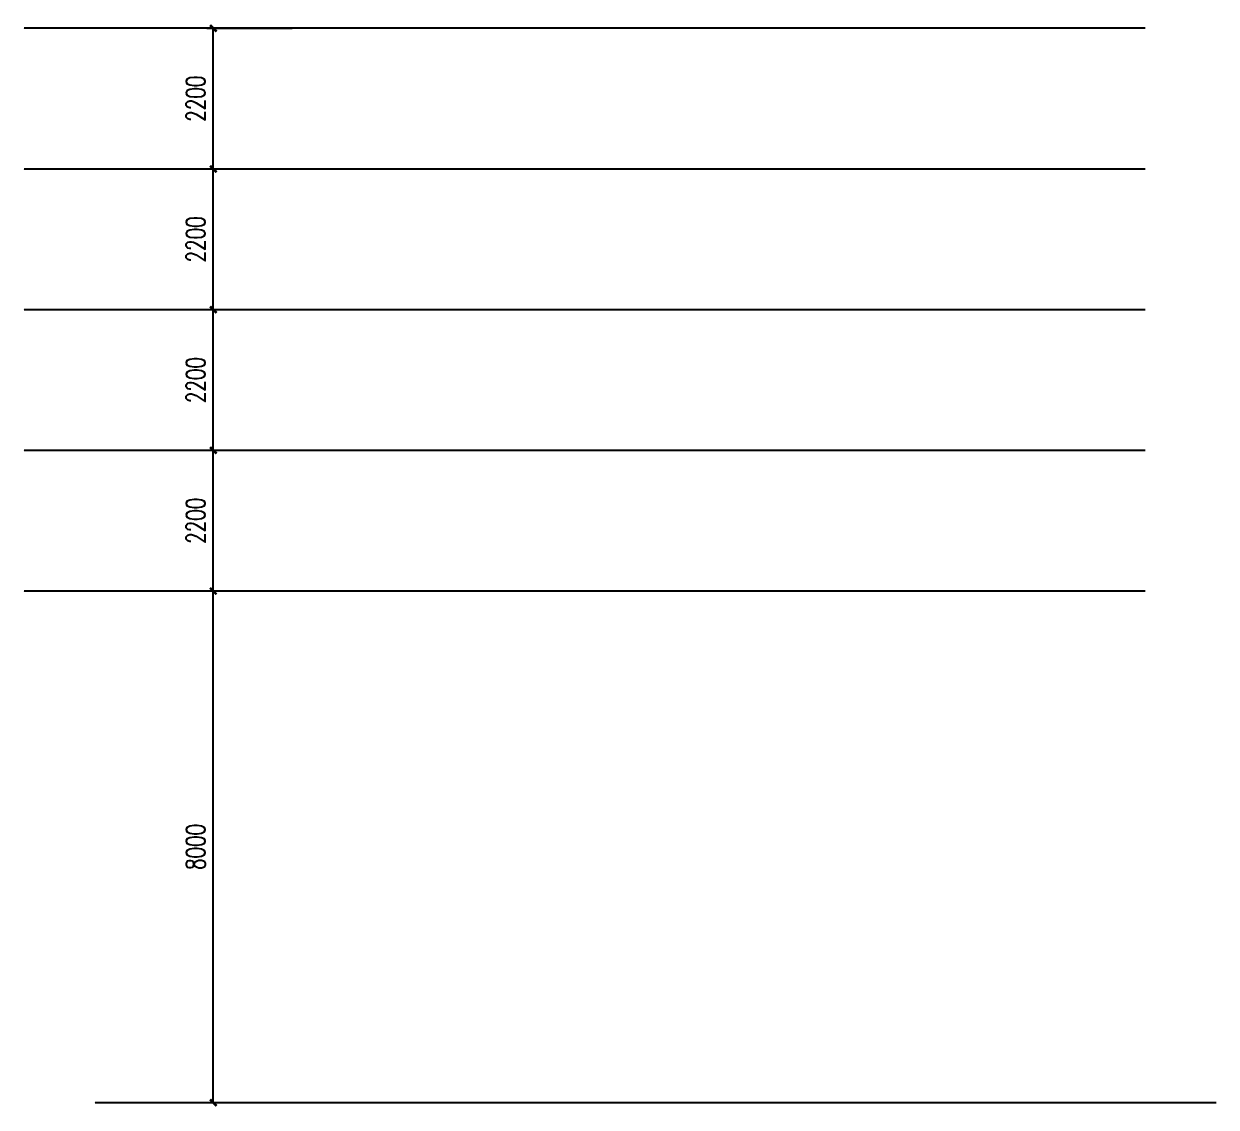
# Model space of a CAD drawing. Extents: x -1899985 to 1774885, y 556286 to 2175695.
# Drawn here: x -1197451 to -1178811, y 568187 to 585127 of the extents above; entities that cross this region are included whole.
import ezdxf

# ---------------------------------------------------------------- set-up
doc = ezdxf.new("R2010")
doc.units = 0
doc.header["$LTSCALE"] = 10
doc.header["$MEASUREMENT"] = 0
doc.linetypes.add('20剖面图$0$DASH', pattern=[0.35, 0.25, -0.1])
doc.layers.get('Defpoints').update_dxf_attribs({"color": 210})
for name, color, linetype in [('20剖面图$0$A-AXIS-D', 1, 'Continuous'), ('20剖面图$0$A-LIN-V', 9, 'Continuous'), ('A-LIN-V', 9, 'Continuous')]:
    doc.layers.add(name, color=color, linetype=linetype)
doc.styles.add('20剖面图$0$_TCH_DIM_T3', font='SIMPLEX', dxfattribs={"width": 0.705882, "bigfont": 'GBCBIG'})
doc.dimstyles.new('20剖面图$0$_TCH_ARCH&&100', dxfattribs={"dimtxt": 297.5, "dimasz": 100, "dimexe": 100, "dimexo": 100, "dimgap": 126.25, "dimtad": 1, "dimdec": 0, "dimzin": 0, "dimdsep": 46, "dimtxsty": '20剖面图$0$_TCH_DIM_T3', "dimblk": '20剖面图$0$_ArchTick', "dimcen": 0.09, "dimclrt": 7, "dimazin": 2, "dimtfac": 1, "dimtdec": 0, "dimtix": 1, "dimtmove": 2, "dimatfit": 3, "dimfxl": 1, "dimtolj": 1, "dimtzin": 0, "dimarcsym": 0})

# ---------------------------------------------------------------- blocks, each defined once
blk = doc.blocks.new('20剖面图$0$_ArchTick')
at = {"color": 0, "linetype": 'ByBlock', "const_width": 0.4}
blk.add_lwpolyline([(-0.5, -0.5), (0.5, 0.5)], dxfattribs=at)
blk = doc.blocks.new('*D576')
at = {"layer": '20剖面图$0$A-AXIS-D', "color": 0, "linetype": '20剖面图$0$DASH', "lineweight": -2, "transparency": 16777216}
for p, q in [((-1196956, 576257), (-1198289, 576257)), ((-1198189, 568257), (-1198189, 576257)), ((-1196956, 568257), (-1198289, 568257))]:
    blk.add_line(p, q, dxfattribs=at)
at = {"layer": 'Defpoints', "color": 0, "linetype": '20剖面图$0$DASH', "transparency": 16777216}
for p in [(-1198189, 576257), (-1196856, 576257), (-1196856, 568257)]:
    blk.add_point(p, dxfattribs=at)
at = {"layer": '20剖面图$0$A-AXIS-D', "color": 0, "linetype": '20剖面图$0$DASH', "lineweight": -2, "transparency": 16777216, "xscale": 100, "yscale": 100, "zscale": 100}
for p, rotation in [((-1198189, 576257), 90), ((-1198189, 568257), 270)]:
    blk.add_blockref('20剖面图$0$_ArchTick', p, dxfattribs=dict(at, rotation=rotation))
at = {"layer": '20剖面图$0$A-AXIS-D', "color": 7, "linetype": '20剖面图$0$DASH', "transparency": 16777216, "insert": (-1198464, 572257), "char_height": 297.5, "attachment_point": 5, "rotation": 90, "style": '20剖面图$0$_TCH_DIM_T3'}
blk.add_mtext('\\A1;8000', dxfattribs=at)
blk = doc.blocks.new('*D577')
at = {"layer": '20剖面图$0$A-AXIS-D', "color": 0, "linetype": '20剖面图$0$DASH', "lineweight": -2, "transparency": 16777216}
for p, q in [((-1196956, 578457), (-1198289, 578457)), ((-1198189, 576257), (-1198189, 578457)), ((-1196956, 576257), (-1198289, 576257))]:
    blk.add_line(p, q, dxfattribs=at)
at = {"layer": 'Defpoints', "color": 0, "linetype": '20剖面图$0$DASH', "transparency": 16777216}
for p in [(-1198189, 578457), (-1196856, 578457), (-1196856, 576257)]:
    blk.add_point(p, dxfattribs=at)
at = {"layer": '20剖面图$0$A-AXIS-D', "color": 0, "linetype": '20剖面图$0$DASH', "lineweight": -2, "transparency": 16777216, "xscale": 100, "yscale": 100, "zscale": 100}
for p, rotation in [((-1198189, 578457), 90), ((-1198189, 576257), 270)]:
    blk.add_blockref('20剖面图$0$_ArchTick', p, dxfattribs=dict(at, rotation=rotation))
at = {"layer": '20剖面图$0$A-AXIS-D', "color": 7, "linetype": '20剖面图$0$DASH', "transparency": 16777216, "insert": (-1198464, 577357), "char_height": 297.5, "attachment_point": 5, "rotation": 90, "style": '20剖面图$0$_TCH_DIM_T3'}
blk.add_mtext('\\A1;2200', dxfattribs=at)
blk = doc.blocks.new('*D578')
at = {"layer": '20剖面图$0$A-AXIS-D', "color": 0, "linetype": '20剖面图$0$DASH', "lineweight": -2, "transparency": 16777216}
for p, q in [((-1196956, 580657), (-1198289, 580657)), ((-1198189, 578457), (-1198189, 580657)), ((-1196956, 578457), (-1198289, 578457))]:
    blk.add_line(p, q, dxfattribs=at)
at = {"layer": 'Defpoints', "color": 0, "linetype": '20剖面图$0$DASH', "transparency": 16777216}
for p in [(-1198189, 580657), (-1196856, 580657), (-1196856, 578457)]:
    blk.add_point(p, dxfattribs=at)
at = {"layer": '20剖面图$0$A-AXIS-D', "color": 0, "linetype": '20剖面图$0$DASH', "lineweight": -2, "transparency": 16777216, "xscale": 100, "yscale": 100, "zscale": 100}
for p, rotation in [((-1198189, 580657), 90), ((-1198189, 578457), 270)]:
    blk.add_blockref('20剖面图$0$_ArchTick', p, dxfattribs=dict(at, rotation=rotation))
at = {"layer": '20剖面图$0$A-AXIS-D', "color": 7, "linetype": '20剖面图$0$DASH', "transparency": 16777216, "insert": (-1198464, 579557), "char_height": 297.5, "attachment_point": 5, "rotation": 90, "style": '20剖面图$0$_TCH_DIM_T3'}
blk.add_mtext('\\A1;2200', dxfattribs=at)
blk = doc.blocks.new('*D579')
at = {"layer": '20剖面图$0$A-AXIS-D', "color": 0, "linetype": '20剖面图$0$DASH', "lineweight": -2, "transparency": 16777216}
for p, q in [((-1196956, 582857), (-1198289, 582857)), ((-1198189, 580657), (-1198189, 582857)), ((-1196956, 580657), (-1198289, 580657))]:
    blk.add_line(p, q, dxfattribs=at)
at = {"layer": 'Defpoints', "color": 0, "linetype": '20剖面图$0$DASH', "transparency": 16777216}
for p in [(-1198189, 582857), (-1196856, 582857), (-1196856, 580657)]:
    blk.add_point(p, dxfattribs=at)
at = {"layer": '20剖面图$0$A-AXIS-D', "color": 0, "linetype": '20剖面图$0$DASH', "lineweight": -2, "transparency": 16777216, "xscale": 100, "yscale": 100, "zscale": 100}
for p, rotation in [((-1198189, 582857), 90), ((-1198189, 580657), 270)]:
    blk.add_blockref('20剖面图$0$_ArchTick', p, dxfattribs=dict(at, rotation=rotation))
at = {"layer": '20剖面图$0$A-AXIS-D', "color": 7, "linetype": '20剖面图$0$DASH', "transparency": 16777216, "insert": (-1198464, 581757), "char_height": 297.5, "attachment_point": 5, "rotation": 90, "style": '20剖面图$0$_TCH_DIM_T3'}
blk.add_mtext('\\A1;2200', dxfattribs=at)
blk = doc.blocks.new('*D580')
at = {"layer": '20剖面图$0$A-AXIS-D', "color": 0, "linetype": '20剖面图$0$DASH', "lineweight": -2, "transparency": 16777216}
for p, q in [((-1196956, 585057), (-1198289, 585057)), ((-1198189, 582857), (-1198189, 585057)), ((-1196956, 582857), (-1198289, 582857))]:
    blk.add_line(p, q, dxfattribs=at)
at = {"layer": 'Defpoints', "color": 0, "linetype": '20剖面图$0$DASH', "transparency": 16777216}
for p in [(-1198189, 585057), (-1196856, 585057), (-1196856, 582857)]:
    blk.add_point(p, dxfattribs=at)
at = {"layer": '20剖面图$0$A-AXIS-D', "color": 0, "linetype": '20剖面图$0$DASH', "lineweight": -2, "transparency": 16777216, "xscale": 100, "yscale": 100, "zscale": 100}
for p, rotation in [((-1198189, 585057), 90), ((-1198189, 582857), 270)]:
    blk.add_blockref('20剖面图$0$_ArchTick', p, dxfattribs=dict(at, rotation=rotation))
at = {"layer": '20剖面图$0$A-AXIS-D', "color": 7, "linetype": '20剖面图$0$DASH', "transparency": 16777216, "insert": (-1198464, 583957), "char_height": 297.5, "attachment_point": 5, "rotation": 90, "style": '20剖面图$0$_TCH_DIM_T3'}
blk.add_mtext('\\A1;2200', dxfattribs=at)
blk = doc.blocks.new('20剖面图$0$234234234234')
at = {"layer": '20剖面图$0$A-LIN-V', "linetype": '20剖面图$0$DASH'}
for points in [[(-1183620.5, 585057.5), (-1201150.5, 585057.5)], [(-1183620.5, 582857.5), (-1201150.5, 582857.5)], [(-1183620.5, 580657.5), (-1201150.5, 580657.5)], [(-1183620.5, 578457.5), (-1201150.5, 578457.5)], [(-1183620.5, 576257.5), (-1201150.5, 576257.5)], [(-1182510.5, 568257.5), (-1200040.5, 568257.5)]]:
    blk.add_lwpolyline(points, dxfattribs=at)
at = {"layer": '20剖面图$0$A-AXIS-D', "linetype": '20剖面图$0$DASH'}
for p1, p2, picture, middle in [((-1196855.7, 582857.5), (-1196855.7, 585057.5), '*D580', (-1198464.1, 583957.5)), ((-1196855.7, 580657.5), (-1196855.7, 582857.5), '*D579', (-1198464.1, 581757.5)), ((-1196855.7, 578457.5), (-1196855.7, 580657.5), '*D578', (-1198464.1, 579557.5)), ((-1196855.7, 576257.5), (-1196855.7, 578457.5), '*D577', (-1198464.1, 577357.5)), ((-1196855.7, 568257.5), (-1196855.7, 576257.5), '*D576', (-1198464.1, 572257.5))]:
    dim = blk.add_aligned_dim(p1=p1, p2=p2, distance=1333.3, dimstyle='20剖面图$0$_TCH_ARCH&&100', dxfattribs=at)
    dim.commit()
    dim.dimension.update_dxf_attribs({"geometry": picture, "text_midpoint": middle})
blk = doc.blocks.new('20剖面图')
at = {"layer": '20剖面图$0$A-LIN-V'}
blk.add_blockref('20剖面图$0$234234234234', (3700, 0), dxfattribs=at)

msp = doc.modelspace()

# ---------------------------------------------------------------- block references
at = {"layer": 'A-LIN-V'}
msp.add_blockref('20剖面图', (0, 0), dxfattribs=at)

doc.saveas('drawing.dxf')
